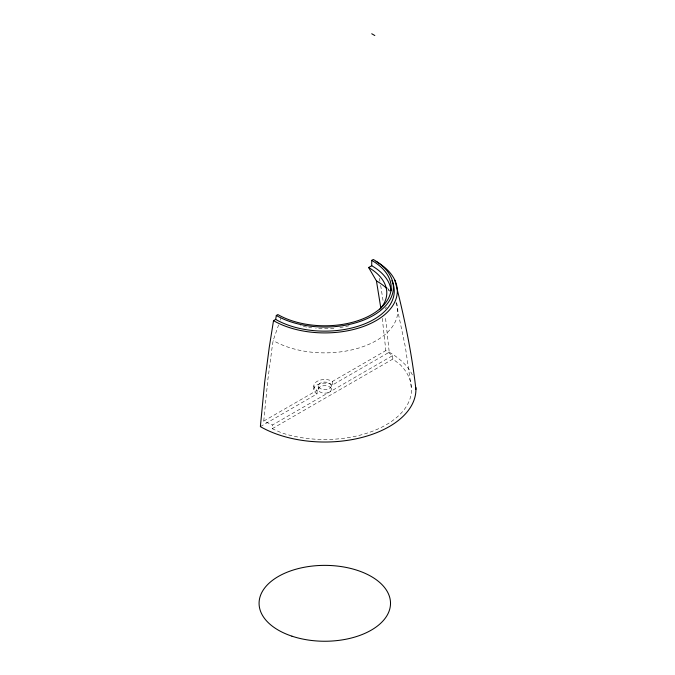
<?xml version="1.0" encoding="UTF-8"?>
<svg xmlns="http://www.w3.org/2000/svg" width="675" height="675" viewBox="0 0 675 675"><rect width="100%" height="100%" fill="white"/><g stroke="black" fill="none" stroke-linecap="round" stroke-linejoin="round"><path stroke-width="0.51" stroke-dasharray="3.38 2.53" d="M382.269 318.338L385.847 350.595L392.572 355.649L272.514 424.972L263.748 421.09L267.815 380.017L272.346 345.684L273.164 340.529L278.589 324.953M392.572 355.649L392.858 359.066L399.921 364.382A86.737 50.077 0 0 1 386.134 424.828A86.737 50.077 0 0 1 281.433 432.785L272.227 428.709L272.514 424.972M280.285 320.085L280.96 318.144M263.748 421.09L317.056 390.31A10.952 6.32 0 0 1 317.056 381.367A10.952 6.32 0 0 1 332.547 381.367L385.847 350.595M260.364 426.617L317.056 393.888A10.952 6.32 0 0 1 317.056 384.944A10.952 6.32 0 0 1 332.547 384.944L389.23 352.215L385.366 316.55M272.227 428.709L392.858 359.066M387.484 287.845L389.728 291.262M396.006 302.51L405.388 347.119L411.539 389.416M379.384 278.353L379.966 281.332M380.675 285.407L383.105 300.999M332.547 381.367L332.547 384.944M331.374 385.838A6.573 3.797 0 0 1 321.511 389.129A6.573 3.797 0 0 1 321.511 382.556A6.573 3.797 0 0 1 331.374 385.838L331.374 389.416A6.573 3.797 0 0 1 321.511 392.707A6.573 3.797 0 0 1 321.511 386.134A6.573 3.797 0 0 1 331.374 389.416M318.229 385.838L318.229 389.416M317.056 390.31L317.056 393.888M313.85 385.838L313.85 389.416M389.23 352.215A91.117 52.608 0 0 1 412.391 374.929M396.503 302.729A73.027 42.162 0 0 1 359.041 347.954A73.027 42.162 0 0 1 273.164 340.529M388.041 289.634A73.027 42.162 0 0 1 389.559 291.237M386.421 307.074A66.378 38.323 0 0 1 385.172 308.753M349.026 325.78A61.99 35.792 0 0 1 337.905 327.814M333.897 328.236A61.99 35.792 0 0 1 315.698 328.236M311.698 327.814A61.99 35.792 0 0 1 308.753 327.4M306.686 327.063A61.99 35.792 0 0 1 300.577 325.78"/><path stroke-width="1.01" d="M391.897 280.665A69.466 40.103 0 0 1 359.53 325.772A69.466 40.103 0 0 1 275.678 319.402L273.51 320.65L269.241 347.473L264.718 381.805L260.364 426.617A91.117 52.608 0 0 0 361.226 437.636A91.117 52.608 0 0 0 415.859 387.467M275.678 319.402L276.311 315.461L277.864 314.567A66.378 38.323 0 0 0 371.731 314.567A66.378 38.323 0 0 0 371.731 260.373L373.292 259.47A68.58 39.589 0 0 1 373.292 315.461A68.58 39.589 0 0 1 276.311 315.461M379.89 309.243A61.99 35.792 0 0 0 368.634 267.519L371.731 265.731L371.731 260.373M371.731 33.75L374.827 35.539M368.634 267.519L376.439 280.91L380.81 307.986M394.858 280.201C404.148 316.119 411.75 352.536 415.918 389.416M376.439 280.91A73.027 42.162 0 0 1 386.64 288.293M376.085 261.436A72.529 41.875 0 0 1 376.085 320.65A72.529 41.875 0 0 1 273.51 320.65M371.731 265.731A66.378 38.323 0 0 1 391.087 290.841M291.938 636.171A65.72 37.943 0 0 0 390.513 603.307A65.72 37.943 0 0 0 291.938 570.451A65.72 37.943 0 0 0 291.938 636.171"/></g></svg>
